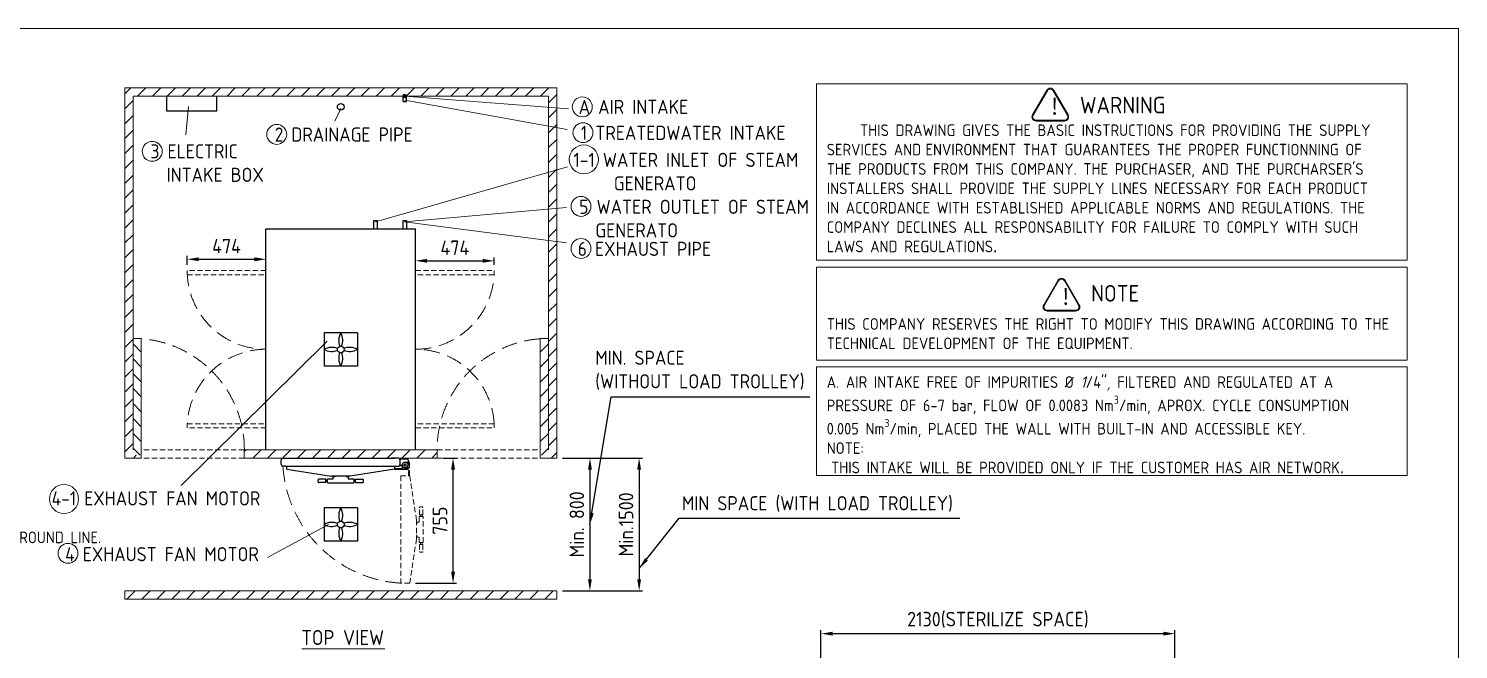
# Model space of a CAD drawing. Header units: millimetres. Extents: x -390103 to -376918, y -7976 to 1294.
# Drawn here: x -385523 to -376918, y -2445 to 1294 of the extents above; entities that cross this region are included whole.
import ezdxf

# ---------------------------------------------------------------- set-up
doc = ezdxf.new("R2010")
doc.units = ezdxf.units.MM
doc.header["$MEASUREMENT"] = 0
doc.linetypes.add('HIDDEN', pattern=[9.525, 6.35, -3.175])
doc.layers.get('0').update_dxf_attribs({"lineweight": 25})
for name, color, linetype, lineweight in [('D', 3, 'Continuous', 13), ('F', 7, 'Continuous', 15), ('H', 2, 'HIDDEN', 15), ('S', 4, 'Continuous', 15)]:
    doc.layers.add(name, color=color, linetype=linetype, lineweight=lineweight)
doc.styles.get("Standard").update_dxf_attribs({"font": 'KAIU.TTF'})
doc.styles.add('STU25', font='isocp2.shx')
doc.dimstyles.new('STU25', dxfattribs={"dimscale": 35, "dimtxt": 2.5, "dimasz": 2, "dimexe": 0.6, "dimexo": 1, "dimgap": 1, "dimtad": 1, "dimdsep": 46, "dimtxsty": 'STU25', "dimcen": 2, "dimazin": 2, "dimtfac": 1, "dimtmove": 0, "dimatfit": 3, "dimfxl": 0, "dimtolj": 1, "dimtzin": 0, "dimarcsym": 0})
doc.dimstyles.new('STU25$7', dxfattribs={"dimscale": 35, "dimtxt": 2.5, "dimasz": 2, "dimexe": 1.25, "dimexo": 0.625, "dimgap": 1, "dimtad": 0, "dimdec": 4, "dimdsep": 46, "dimtxsty": 'STU25', "dimcen": 2.5, "dimazin": 2, "dimtfac": 1, "dimtdec": 4, "dimtmove": 0, "dimatfit": 3, "dimfxl": 0, "dimtolj": 1, "dimtzin": 0, "dimarcsym": 0})
pattern_1 = [(45, (-150883.7, 14855.873), (-44.90128, 44.90128), [])]

# ---------------------------------------------------------------- blocks, each defined once
blk = doc.blocks.new('*D8')
at = {"layer": 'D', "color": 0, "lineweight": -2}
for p, q in [((-383194.6, -153), (-383194.6, -83.4)), ((-382720.6, -128), (-382720.6, -83.4)), ((-383124.6, -104.4), (-382790.6, -104.4))]:
    blk.add_line(p, q, dxfattribs=at)
at = {"layer": 'D', "color": 0}
for points in [[(-383124.6, -92.7), (-383124.6, -116.1), (-383194.6, -104.4)], [(-382790.6, -116.1), (-382790.6, -92.7), (-382720.6, -104.4)]]:
    blk.add_solid(points, dxfattribs=at)
at = {"layer": 'Defpoints', "color": 0}
for p in [(-382720.6, -104.4), (-382720.6, -163), (-383194.6, -188)]:
    blk.add_point(p, dxfattribs=at)
at = {"layer": 'D', "color": 0, "insert": (-382957.6, -25.7), "char_height": 87.5, "attachment_point": 5, "style": 'STU25'}
blk.add_mtext('\\A1;474', dxfattribs=at)
blk = doc.blocks.new('*D9')
at = {"layer": 'D', "color": 0, "lineweight": -2}
for p, q in [((-384568.6, -128), (-384568.6, -74.1)), ((-384094.6, -128), (-384094.6, -74.1)), ((-384498.6, -95.1), (-384164.6, -95.1))]:
    blk.add_line(p, q, dxfattribs=at)
at = {"layer": 'D', "color": 0}
for points in [[(-384498.6, -83.4), (-384498.6, -106.8), (-384568.6, -95.1)], [(-384164.6, -106.8), (-384164.6, -83.4), (-384094.6, -95.1)]]:
    blk.add_solid(points, dxfattribs=at)
at = {"layer": 'Defpoints', "color": 0}
for p in [(-384568.6, -163), (-384094.6, -95.1), (-384094.6, -163)]:
    blk.add_point(p, dxfattribs=at)
at = {"layer": 'D', "color": 0, "insert": (-384331.6, -16.3), "char_height": 87.5, "attachment_point": 5, "style": 'STU25'}
blk.add_mtext('\\A1;474', dxfattribs=at)
blk = doc.blocks.new('*D10')
at = {"layer": 'D', "color": 0, "lineweight": -2}
for p, q in [((-383028.9, -1292), (-382947.5, -1292)), ((-382968.5, -1976.7), (-382968.5, -1362)), ((-383194.6, -2046.7), (-382947.5, -2046.7))]:
    blk.add_line(p, q, dxfattribs=at)
at = {"layer": 'D', "color": 0}
for points in [[(-382956.8, -1362), (-382980.2, -1362), (-382968.5, -1292)], [(-382980.2, -1976.7), (-382956.8, -1976.7), (-382968.5, -2046.7)]]:
    blk.add_solid(points, dxfattribs=at)
at = {"layer": 'Defpoints', "color": 0}
for p in [(-383063.9, -1292), (-382968.5, -1292), (-383229.6, -2046.7)]:
    blk.add_point(p, dxfattribs=at)
at = {"layer": 'D', "color": 0, "insert": (-383047.2, -1669.3), "char_height": 87.5, "attachment_point": 5, "rotation": 90, "style": 'STU25'}
blk.add_mtext('\\A1;{\\Fisocp2.shx;755}', dxfattribs=at)
blk = doc.blocks.new('*D13')
at = {"layer": 'D', "color": 0, "lineweight": -2}
for p, q in [((-382309.6, -1292), (-382123.9, -1292)), ((-382144.9, -1362), (-382144.9, -2022)), ((-382309.6, -2092), (-382123.9, -2092))]:
    blk.add_line(p, q, dxfattribs=at)
at = {"layer": 'D', "color": 0}
for points in [[(-382133.2, -1362), (-382156.5, -1362), (-382144.9, -1292)], [(-382156.5, -2022), (-382133.2, -2022), (-382144.9, -2092)]]:
    blk.add_solid(points, dxfattribs=at)
at = {"layer": 'Defpoints', "color": 0}
for p in [(-382344.6, -1292), (-382344.6, -2092), (-382144.9, -2092)]:
    blk.add_point(p, dxfattribs=at)
at = {"layer": 'D', "color": 0, "insert": (-382223.6, -1692), "char_height": 87.5, "attachment_point": 5, "rotation": 90, "style": 'STU25'}
blk.add_mtext('\\A1;{\\Fisocp2.shx;Min. 800}', dxfattribs=at)
blk = doc.blocks.new('*D14')
at = {"layer": 'D', "color": 0, "lineweight": -2}
for p, q in [((-382309.6, -1292), (-381827.8, -1292)), ((-381848.8, -1362), (-381848.8, -2022)), ((-382309.6, -2092), (-381827.8, -2092))]:
    blk.add_line(p, q, dxfattribs=at)
at = {"layer": 'D', "color": 0}
for points in [[(-381837.1, -1362), (-381860.4, -1362), (-381848.8, -1292)], [(-381860.4, -2022), (-381837.1, -2022), (-381848.8, -2092)]]:
    blk.add_solid(points, dxfattribs=at)
at = {"layer": 'Defpoints', "color": 0}
for p in [(-382344.6, -1292), (-382344.6, -2092), (-381848.8, -2092)]:
    blk.add_point(p, dxfattribs=at)
at = {"layer": 'D', "color": 0, "insert": (-381927.5, -1692), "char_height": 87.5, "attachment_point": 5, "rotation": 90, "style": 'STU25'}
blk.add_mtext('\\A1;{\\Fisocp2.shx;Min.1500}', dxfattribs=at)
blk = doc.blocks.new('*D19')
at = {"layer": 'D', "color": 0, "lineweight": -2}
for p, q in [((-380754.5, -2663.5), (-380754.5, -2329)), ((-380684.5, -2350), (-378694.5, -2350)), ((-378624.5, -2663.5), (-378624.5, -2329))]:
    blk.add_line(p, q, dxfattribs=at)
at = {"layer": 'D', "color": 0}
for points in [[(-380684.5, -2338.3), (-380684.5, -2361.6), (-380754.5, -2350)], [(-378694.5, -2361.6), (-378694.5, -2338.3), (-378624.5, -2350)]]:
    blk.add_solid(points, dxfattribs=at)
at = {"layer": 'Defpoints', "color": 0}
for p in [(-378624.5, -2350), (-380754.5, -2698.5), (-378624.5, -2698.5)]:
    blk.add_point(p, dxfattribs=at)
at = {"layer": 'D', "color": 0, "insert": (-379689.5, -2266.8), "char_height": 87.5, "attachment_point": 5, "style": 'STU25'}
blk.add_mtext('\\A1;{\\Fisocp2.shx;2130(STERILIZE SPACE)}', dxfattribs=at)

msp = doc.modelspace()

# ---------------------------------------------------------------- hatches: boundary and pattern name
msp.add_hatch(color=256).paths.add_polyline_path([(-383259.647, 898.772, 1), (-383259.647, 877.25, 1)])
at = {"layer": 'D'}
h = msp.add_hatch(color=11, dxfattribs=at)
edge = h.paths.add_edge_path(flags=16)
edge.add_ellipse((-379459.578, 762.575), major_axis=(20, 0), ratio=1, start_angle=149.9999999, end_angle=270)
edge.add_line((-379459.578, 742.575), (-379288.86, 742.575))
edge.add_ellipse((-379288.86, 762.575), major_axis=(20, 0), ratio=1, start_angle=270, end_angle=389.9999999)
edge.add_line((-379271.539, 772.575), (-379356.898, 920.421))
edge.add_ellipse((-379374.219, 910.421), major_axis=(20, 0), ratio=1, start_angle=30, end_angle=150)
edge.add_line((-379391.539, 920.421), (-379476.898, 772.575))
edge = h.paths.add_edge_path()
edge.add_ellipse((-379459.578, 762.575), major_axis=(25, 0), ratio=1, start_angle=149.9999999, end_angle=270)
edge.add_line((-379459.578, 737.575), (-379288.86, 737.575))
edge.add_ellipse((-379288.86, 762.575), major_axis=(25, 0), ratio=1, start_angle=270, end_angle=389.9999999)
edge.add_line((-379267.209, 775.075), (-379352.568, 922.921))
edge.add_ellipse((-379374.219, 910.421), major_axis=(25, 0), ratio=1, start_angle=30, end_angle=150)
edge.add_line((-379395.869, 922.921), (-379481.228, 775.075))
h = msp.add_hatch(color=11, dxfattribs=at)
edge = h.paths.add_edge_path(flags=16)
edge.add_ellipse((-379392.335, -382.438), major_axis=(20, 0), ratio=1, start_angle=149.9999999, end_angle=270)
edge.add_line((-379392.335, -402.438), (-379221.617, -402.438))
edge.add_ellipse((-379221.617, -382.438), major_axis=(20, 0), ratio=1, start_angle=270, end_angle=389.9999999)
edge.add_line((-379204.297, -372.438), (-379289.656, -224.592))
edge.add_ellipse((-379306.976, -234.592), major_axis=(20, 0), ratio=1, start_angle=30, end_angle=150)
edge.add_line((-379324.297, -224.592), (-379409.656, -372.438))
edge = h.paths.add_edge_path()
edge.add_ellipse((-379392.335, -382.438), major_axis=(25, 0), ratio=1, start_angle=149.9999999, end_angle=270)
edge.add_line((-379392.335, -407.438), (-379221.617, -407.438))
edge.add_ellipse((-379221.617, -382.438), major_axis=(25, 0), ratio=1, start_angle=270, end_angle=389.9999999)
edge.add_line((-379199.967, -369.938), (-379285.326, -222.092))
edge.add_ellipse((-379306.976, -234.592), major_axis=(25, 0), ratio=1, start_angle=30, end_angle=150)
edge.add_line((-379328.627, -222.092), (-379413.986, -369.938))
at = {"layer": 'H', "ltscale": 5}
h = msp.add_hatch(dxfattribs=at)
h.set_pattern_fill('ANSI31', color=256, scale=20, style=0)
h.set_pattern_definition(pattern_1)
h.paths.add_polyline_path([(-382344.647, 938.011), (-382344.647, -1291.989), (-382423.514, -1291.989), (-382394.647, -1241.989), (-382394.647, 888.011), (-384894.647, 888.011), (-384894.647, -1241.989), (-384865.779, -1291.989), (-384944.647, -1291.989), (-384944.647, 938.011)])
h = msp.add_hatch(dxfattribs=at)
h.set_pattern_fill('ANSI31', color=256, scale=20, angle=270, style=0)
h.set_pattern_definition([(315, (-150883.7, 14855.873), (44.90128, 44.90128), [])])
h.paths.add_polyline_path([(-384894.647, -572.774), (-384894.647, -1241.989), (-384869.647, -1285.29), (-384844.647, -1270.857), (-384844.647, -572.774)])
h = msp.add_hatch(dxfattribs=at)
h.set_pattern_fill('ANSI31', color=256, scale=20, angle=270, style=0)
h.set_pattern_definition([(225, (-616405.595, 14855.873), (-44.90128, 44.90128), [])])
h.paths.add_polyline_path([(-382394.647, -572.774), (-382394.647, -1241.989), (-382419.647, -1285.29), (-382444.647, -1270.857), (-382444.647, -572.774)])
h = msp.add_hatch(dxfattribs=at)
h.set_pattern_fill('ANSI31', color=256, scale=20, style=0)
h.set_pattern_definition(pattern_1)
h.paths.add_polyline_path([(-383063.862, -1291.989), (-383063.862, -1241.989), (-384225.431, -1241.989), (-384225.431, -1291.989)])
h = msp.add_hatch(dxfattribs=at)
h.set_pattern_fill('ANSI31', color=256, scale=20, style=0)
h.set_pattern_definition([(45, (-166620.075, 14921.38), (-44.90128, 44.90128), [])])
h.paths.add_polyline_path([(-384944.647, -2091.989), (-384944.647, -2141.989), (-382344.647, -2141.989), (-382344.647, -2091.989)])

# ---------------------------------------------------------------- linework, layer by layer
for p, q in [((-383269.647, 855.636), (-383269.647, 888.011)), ((-383249.647, 855.636), (-383249.647, 888.011)), ((-383269.647, 855.636), (-383249.647, 855.636)), ((-384094.647, 88.011), (-383194.647, 88.011)), ((-384094.647, -1241.989), (-384094.647, 88.011)), ((-383444.647, 88.011), (-383444.647, 138.011)), ((-383444.647, 138.011), (-383424.647, 138.011)), ((-383424.647, 138.011), (-383424.647, 88.011)), ((-383269.647, 88.011), (-383269.647, 138.011)), ((-383269.647, 138.011), (-383249.647, 138.011)), ((-383249.647, 138.011), (-383249.647, 88.011)), ((-383194.647, -1241.989), (-383194.647, 88.011)), ((-383744.647, -537.989), (-383744.647, -737.989)), ((-383544.647, -537.989), (-383744.647, -537.989)), ((-383544.647, -537.989), (-383544.647, -737.989)), ((-383544.647, -737.989), (-383744.647, -737.989)), ((-384002.147, -1329.989), (-384002.147, -1303.989)), ((-383990.147, -1291.989), (-383949.647, -1291.989)), ((-383977.147, -1341.989), (-383990.147, -1341.989)), ((-383977.147, -1341.989), (-383300.147, -1341.989)), ((-383969.647, -1291.989), (-383319.647, -1291.989)), ((-383968.346, -1360.189), (-383968.346, -1341.989)), ((-383968.346, -1360.189), (-383702.147, -1400.989)), ((-383320.947, -1360.189), (-383587.147, -1400.989)), ((-383300.147, -1291.989), (-383339.647, -1291.989)), ((-383320.947, -1341.989), (-383320.947, -1360.189)), ((-383320.947, -1354.989), (-383274.147, -1354.989)), ((-383239.147, -1360.989), (-383320.947, -1360.989)), ((-383289.9, -1296.989), (-383245.147, -1296.989)), ((-383276.477, -1336.989), (-383289.9, -1336.989)), ((-383287.147, -1296.989), (-383245.147, -1296.989)), ((-383287.147, -1328.989), (-383287.147, -1304.989)), ((-383287.147, -1336.989), (-383276.908, -1336.989)), ((-383274.147, -1330.989), (-383274.147, -1360.989)), ((-383249.147, -1320.989), (-383264.147, -1320.989)), ((-383254.647, -1350.989), (-383258.147, -1350.989)), ((-383255.147, -1350.989), (-383258.147, -1350.989)), ((-383239.147, -1302.989), (-383239.147, -1334.989)), ((-383239.147, -1360.989), (-383239.147, -1330.989)), ((-383781.369, -1435.036), (-383781.369, -1424.036)), ((-383734.162, -1419.036), (-383776.369, -1419.036)), ((-383734.162, -1440.036), (-383776.369, -1440.036)), ((-383734.162, -1440.036), (-383734.162, -1419.036)), ((-383723.397, -1424.786), (-383734.162, -1424.786)), ((-383723.397, -1434.286), (-383734.162, -1434.286)), ((-383723.397, -1419.536), (-383721.897, -1418.036)), ((-383723.397, -1439.536), (-383723.397, -1419.536)), ((-383723.397, -1439.536), (-383721.897, -1441.036)), ((-383721.897, -1418.036), (-383689.647, -1418.036)), ((-383721.897, -1441.036), (-383567.397, -1441.036)), ((-383587.147, -1400.989), (-383702.147, -1400.989)), ((-383587.147, -1400.989), (-383702.147, -1400.989)), ((-383688.147, -1403.036), (-383689.647, -1404.536)), ((-383689.647, -1418.036), (-383689.647, -1404.536)), ((-383688.147, -1403.036), (-383677.147, -1403.036)), ((-383677.147, -1403.036), (-383677.147, -1400.573)), ((-383612.147, -1400.573), (-383612.147, -1403.036)), ((-383612.147, -1403.036), (-383601.147, -1403.036)), ((-383599.647, -1404.536), (-383601.147, -1403.036)), ((-383599.647, -1404.536), (-383599.647, -1418.036)), ((-383599.647, -1418.036), (-383567.397, -1418.036)), ((-383565.897, -1419.536), (-383567.397, -1418.036)), ((-383565.897, -1439.536), (-383567.397, -1441.036)), ((-383565.897, -1419.536), (-383565.897, -1439.536)), ((-383565.897, -1424.786), (-383555.131, -1424.786)), ((-383565.897, -1434.286), (-383555.131, -1434.286)), ((-383555.131, -1419.036), (-383512.924, -1419.036)), ((-383555.131, -1440.036), (-383555.131, -1419.036)), ((-383555.131, -1440.036), (-383512.924, -1440.036)), ((-383507.924, -1435.036), (-383507.924, -1424.036)), ((-383744.647, -1591.989), (-383744.647, -1791.989)), ((-383544.647, -1591.989), (-383744.647, -1591.989)), ((-383544.647, -1591.989), (-383544.647, -1791.989)), ((-383544.647, -1791.989), (-383744.647, -1791.989))]:
    msp.add_line(p, q)
msp.add_lwpolyline([(-384693.949, 888.011), (-384693.949, 798.413), (-384389.261, 798.413), (-384389.261, 888.011)])
for centre, radius in [((-383259.647, 888.011), 10.761), ((-383644.647, 823.011), 20), ((-383644.647, -637.989), 20), ((-383644.647, -637.989), 20), ((-383644.647, -637.989), 20), ((-383644.647, -637.989), 20), ((-383256.647, -1334.989), 6.45), ((-383256.647, -1334.989), 6.4), ((-383644.647, -1691.989), 20), ((-383644.647, -1691.989), 20), ((-383644.647, -1691.989), 20), ((-383644.647, -1691.989), 20)]:
    msp.add_circle(centre, radius)
for centre, radius, start, end in [((-383563.622, -583.865), 93.11, 150.4818019, 201.9770324), ((-383725.671, -583.865), 93.11, 338.0229676, 29.5181981), ((-383698.771, -719.014), 93.11, 68.0229676, 119.5181981), ((-383698.771, -556.965), 93.11, 240.4818019, 291.9770324), ((-383563.622, -692.114), 93.11, 158.0229676, 209.5181981), ((-383725.671, -692.114), 93.11, 330.4818019, 21.9770324), ((-383590.522, -719.014), 93.11, 60.4818019, 111.9770324), ((-383590.522, -556.965), 93.11, 248.0229676, 299.5181981), ((-383990.147, -1303.989), 12, 90, 180), ((-383990.147, -1329.989), 12, 180, 270), ((-383300.147, -1304.989), 13, 0, 90), ((-383300.147, -1328.989), 13, 270, 0), ((-383276.477, -1339.989), 3, 15.2575233, 90), ((-383264.147, -1330.989), 10, 90, 180), ((-383258.147, -1334.989), 16, 195.2575233, 270), ((-383255.147, -1334.989), 16, 270, 0), ((-383249.147, -1330.989), 10, 0, 90), ((-383245.147, -1302.989), 6, 0, 90), ((-383776.369, -1424.036), 5, 90, 180), ((-383776.369, -1435.036), 5, 180, 270), ((-383512.924, -1424.036), 5, 0, 90), ((-383512.924, -1435.036), 5, 270, 0), ((-383563.622, -1637.865), 93.11, 150.4818019, 201.9770324), ((-383725.671, -1637.865), 93.11, 338.0229676, 29.5181981), ((-383698.771, -1773.014), 93.11, 68.0229676, 119.5181981), ((-383698.771, -1610.965), 93.11, 240.4818019, 291.9770324), ((-383563.622, -1746.114), 93.11, 158.0229676, 209.5181981), ((-383725.671, -1746.114), 93.11, 330.4818019, 21.9770324), ((-383590.522, -1773.014), 93.11, 60.4818019, 111.9770324), ((-383590.522, -1610.965), 93.11, 248.0229676, 299.5181981)]:
    msp.add_arc(centre, radius, start, end)
at = {"layer": 'D'}
for p, q in [((-383259.647, 888.011), (-382274.197, 810.49)), ((-383258.707, 863.154), (-382282.826, 686.021)), ((-384560.956, 824.908), (-384576.389, 653.505)), ((-383644.647, 813.575), (-383680.803, 736.088)), ((-383435.823, 129.728), (-382280.364, 461.991)), ((-383261.181, 129.728), (-382285.983, 217.506)), ((-383261.181, 129.728), (-382285.983, 4.77)), ((-383726.925, -589.003), (-384605.017, -1456.712)), ((-383718.037, -1692.846), (-384085.823, -1891.418)), ((-383878.903, -2440.784), (-383380.191, -2440.784))]:
    msp.add_line(p, q, dxfattribs=at)
at = {"layer": 'D', "color": 11}
for p, q in [((-379395.869, 922.921), (-379481.228, 775.075)), ((-379391.539, 920.421), (-379476.898, 772.575)), ((-379356.898, 920.421), (-379271.539, 772.575)), ((-379352.568, 922.921), (-379267.209, 775.075)), ((-379459.578, 742.575), (-379288.86, 742.575)), ((-379459.578, 737.575), (-379288.86, 737.575)), ((-379328.627, -222.092), (-379413.986, -369.938)), ((-379324.297, -224.592), (-379409.656, -372.438)), ((-379289.656, -224.592), (-379204.297, -372.438)), ((-379285.326, -222.092), (-379199.967, -369.938)), ((-379392.335, -402.438), (-379221.617, -402.438)), ((-379392.335, -407.438), (-379221.617, -407.438))]:
    msp.add_line(p, q, dxfattribs=at)
for points in [[(-380780.932, 961.038), (-377227.078, 961.038), (-377227.078, -100.087), (-380780.932, -100.087)], [(-380780.932, -141.691), (-377227.078, -141.691), (-377227.078, -701.852), (-380780.932, -701.852)], [(-380780.932, -743.678), (-377227.078, -743.678), (-377227.078, -1396.876), (-380780.932, -1396.876)]]:
    msp.add_lwpolyline(points, close=True, dxfattribs=at)
at = {"layer": 'D'}
for centre, radius in [((-382190.849, 822.8), 60), ((-384029.84, 657.023), 60), ((-382186.822, 667.497), 60), ((-384778.996, 555.191), 60), ((-382181.503, 506.301), 87.5), ((-382198.548, 223.435), 60), ((-382198.534, -29.898), 60), ((-385309.732, -1538.961), 87.5), ((-385286.064, -1866.178), 60)]:
    msp.add_circle(centre, radius, dxfattribs=at)
at = {"layer": 'D', "color": 11}
for centre, radius, start, end in [((-379374.219, 910.421), 25, 30, 150), ((-379374.219, 910.421), 20, 30, 150), ((-379459.578, 762.575), 25, 149.9999999, 270), ((-379288.86, 762.575), 25, 270, 29.9999999), ((-379459.578, 762.575), 20, 149.9999999, 270), ((-379288.86, 762.575), 20, 270, 29.9999999), ((-379306.976, -234.592), 25, 30, 150), ((-379306.976, -234.592), 20, 30, 150), ((-379392.335, -382.438), 25, 149.9999999, 270), ((-379392.335, -382.438), 20, 149.9999999, 270), ((-379221.617, -382.438), 25, 270, 29.9999999), ((-379221.617, -382.438), 20, 270, 29.9999999)]:
    msp.add_arc(centre, radius, start, end, dxfattribs=at)
at = {"layer": 'F', "color": 6}
msp.add_lwpolyline([(-390103.211, 1294.417), (-390103.211, -7975.583), (-376918.211, -7975.583), (-376918.211, 1294.417)], close=True, dxfattribs=at)
msp.add_lwpolyline([(-390103.211, 1294.417), (-390103.211, -7975.583), (-376918.211, -7975.583), (-376918.211, 1294.417)], close=True, dxfattribs=at)
at = {"layer": 'H', "ltscale": 5}
for p, q in [((-384568.647, -162.989), (-384568.647, -187.989)), ((-384094.647, -162.989), (-384568.647, -162.989)), ((-383194.647, -162.989), (-382720.647, -162.989)), ((-382720.647, -162.989), (-382720.647, -187.989)), ((-384568.647, -187.989), (-384094.647, -187.989)), ((-382720.647, -187.989), (-383194.647, -187.989)), ((-384568.647, -1085.989), (-384094.647, -1085.989)), ((-384568.647, -1110.989), (-384568.647, -1085.989)), ((-384094.647, -1110.989), (-384568.647, -1110.989)), ((-382720.647, -1085.989), (-383194.647, -1085.989)), ((-383194.647, -1110.989), (-382720.647, -1110.989)), ((-382720.647, -1110.989), (-382720.647, -1085.989)), ((-384225.431, -1241.989), (-384844.647, -1241.989)), ((-383063.862, -1241.989), (-382444.647, -1241.989)), ((-384225.431, -1291.989), (-384844.647, -1291.989)), ((-383270.645, -1327.487), (-383270.648, -1342.487)), ((-383260.65, -1352.488), (-383230.65, -1352.494)), ((-383230.643, -1317.494), (-383260.643, -1317.488)), ((-383236.658, -1399.293), (-383236.65, -1352.493)), ((-383230.643, -1317.494), (-383230.658, -1399.294)), ((-383063.862, -1291.989), (-382444.647, -1291.989)), ((-383283.658, -1399.284), (-383283.777, -2046.684)), ((-383283.658, -1399.284), (-383229.458, -1399.294)), ((-383229.458, -1399.294), (-383188.707, -1665.502)), ((-383170.654, -1633.489), (-383170.646, -1591.283)), ((-383149.654, -1633.493), (-383170.654, -1633.489)), ((-383154.645, -1586.286), (-383165.645, -1586.284)), ((-383164.906, -1644.256), (-383164.904, -1633.49)), ((-383155.406, -1644.258), (-383155.404, -1633.492)), ((-383149.654, -1633.493), (-383149.646, -1591.287)), ((-383189.128, -1690.502), (-383186.665, -1690.502)), ((-383188.707, -1665.502), (-383188.728, -1780.502)), ((-383186.665, -1690.502), (-383186.663, -1679.502)), ((-383185.162, -1678.002), (-383186.663, -1679.502)), ((-383185.162, -1678.002), (-383171.662, -1678.005)), ((-383171.662, -1678.005), (-383171.656, -1645.755)), ((-383170.156, -1644.255), (-383171.656, -1645.755)), ((-383170.156, -1644.255), (-383150.156, -1644.259)), ((-383150.156, -1644.259), (-383148.656, -1645.759)), ((-383148.685, -1800.259), (-383148.656, -1645.759)), ((-383229.577, -2046.694), (-383188.728, -1780.502)), ((-383186.676, -1755.502), (-383189.14, -1755.502)), ((-383186.678, -1766.502), (-383186.676, -1755.502)), ((-383186.678, -1766.502), (-383185.179, -1768.002)), ((-383171.679, -1768.005), (-383185.179, -1768.002)), ((-383171.685, -1800.255), (-383171.679, -1768.005)), ((-383170.185, -1801.755), (-383171.685, -1800.255)), ((-383150.185, -1801.759), (-383170.185, -1801.755)), ((-383164.935, -1801.756), (-383164.937, -1812.521)), ((-383155.435, -1801.758), (-383155.437, -1812.523)), ((-383150.185, -1801.759), (-383148.685, -1800.259)), ((-383170.687, -1812.52), (-383170.695, -1854.727)), ((-383149.687, -1812.524), (-383170.687, -1812.52)), ((-383154.695, -1859.73), (-383165.695, -1859.728)), ((-383149.687, -1812.524), (-383149.695, -1854.731)), ((-383229.577, -2046.694), (-383283.777, -2046.684))]:
    msp.add_line(p, q, dxfattribs=at)
msp.add_circle((-383256.647, -1334.989), 6.4, dxfattribs=at)
at = {"layer": 'H', "ltscale": 15}
for centre, radius, start, end in [((-384094.647, -162.989), 474, 180, 270), ((-383194.647, -162.989), 474, 270, 0), ((-384894.647, -1241.989), 670, 0, 85.7202168), ((-382394.647, -1241.989), 670, 94.2797832, 180), ((-384094.647, -1110.989), 474, 90, 176.9766679), ((-383194.647, -1110.989), 474, 3.0233321, 90), ((-383239.147, -1291.989), 755, 183.7972016, 266.6111161)]:
    msp.add_arc(centre, radius, start, end, dxfattribs=at)
at = {"layer": 'H', "ltscale": 5}
for centre, radius, start, end in [((-383260.648, -1342.488), 10, 179.9895121, 269.9895121), ((-383260.645, -1327.488), 10, 89.9895121, 179.9895121), ((-383165.646, -1591.284), 5, 89.9895121, 179.9895121), ((-383154.646, -1591.286), 5, 359.9895121, 89.9895121), ((-383165.695, -1854.728), 5, 179.9895121, 269.9895121), ((-383154.695, -1854.73), 5, 269.9895121, 359.9895121)]:
    msp.add_arc(centre, radius, start, end, dxfattribs=at)
at = {"layer": 'S'}
for p, q in [((-384944.647, 938.011), (-382344.647, 938.011)), ((-384944.647, 938.011), (-384944.647, -1291.989)), ((-384894.647, 888.011), (-384894.647, -1241.989)), ((-384894.647, 888.011), (-382394.647, 888.011)), ((-382394.647, 888.011), (-382394.647, -1241.989)), ((-382344.647, 938.011), (-382344.647, -1291.989)), ((-384894.647, -572.774), (-384894.647, -1241.989)), ((-384844.647, -572.774), (-384894.647, -572.774)), ((-384844.647, -1291.989), (-384844.647, -572.774)), ((-382444.647, -1291.989), (-382444.647, -572.774)), ((-382444.647, -572.774), (-382394.647, -572.774)), ((-384225.431, -1241.989), (-383063.862, -1241.989)), ((-384225.431, -1291.989), (-384225.431, -1241.989)), ((-383063.862, -1291.989), (-383063.862, -1241.989)), ((-384944.647, -1291.989), (-384865.779, -1291.989)), ((-384844.647, -1291.989), (-384944.647, -1291.989)), ((-384225.431, -1291.989), (-383063.862, -1291.989)), ((-382444.647, -1291.989), (-382344.647, -1291.989)), ((-384944.647, -2091.989), (-382344.647, -2091.989)), ((-384944.647, -2091.989), (-384944.647, -2141.989)), ((-384944.647, -2141.989), (-382344.647, -2141.989)), ((-382344.647, -2091.989), (-382344.647, -2141.989))]:
    msp.add_line(p, q, dxfattribs=at)

# ---------------------------------------------------------------- texts
at = {"layer": 'D', "attachment_point": 1}
for s, insert, char_height in [('{\\Fisocp2.shx;\\C3;A AIR INTAKE}', (-382212.564, 865.443), 85), ('{\\Fisocp2.shx;\\C3;2 DRAINAGE PIPE }', (-384042.291, 698.822), 85), ('{\\Fisocp2.shx;\\C3;1 TREATEDWATER INTAKE}', (-382199.034, 708.879), 85), ('{\\Fisocp2.shx;\\C3;3 ELECTRIC\\P  INTAKE BOX}', (-384789.535, 597.783), 85), ('{\\Fisocp2.shx|c136;\\C3;1-1\\Fisocp3.shx|c136; \\Fisocp2.shx|c136;WATER INLET OF STEAM \\P     GENERATO}', (-382243.967, 546.095), 85), ('{\\Fisocp2.shx|c136;\\C3;5 WATER OUTLET OF STEAM \\P  GENERATO}', (-382209.21, 263.467), 85), ('{\\Fisocp2.shx;\\C3;6 EXHAUST PIPE}', (-382218.238, 10.083), 85), ('{\\Fisocp2.shx|c136;\\C3;MIN. SPACE \\P(WITHOUT LOAD TROLLEY)}', (-382112.664, -645.823), 85), ('{\\Fisocp2.shx;\\C3;4-1 EXHAUST FAN MOTOR}', (-385384.478, -1492.762), 85), ('{\\Fisocp2.shx;\\C3;MIN SPACE (WITH LOAD TROLLEY)}', (-381591.63, -1521.795), 85), ('{\\Fisocp2.shx;\\C3;4 EXHAUST FAN MOTOR}', (-385303.139, -1828.874), 85), ('{\\Fisocp2.shx;\\C11;TOP VIEW}', (-383882.078, -2328.282), 90)]:
    msp.add_mtext(s, dxfattribs=dict(at, insert=insert, char_height=char_height))
at = {"layer": 'D', "color": 11, "attachment_point": 1, "style": 'STU25'}
for s, insert, char_height in [('{\\f標楷體|b0|i0|c136|p65;!}', (-379382.529, 875.691), 100), ('WARNING', (-379196.017, 883.44), 100), ('\\A1;\\P     THIS DRAWING GIVES THE BASIC INSTRUCTIONS FOR PROVIDING THE SUPPLY \\PSERVICES AND\\f????|b0|i0|c0|p54; \\Fisocp2.shx|c136;ENVIRONMENT THAT GUARANTEES THE PROPER FUNCTIONNING OF \\PTHE PRODUCTS FROM THIS COMPANY. THE PURCHASER, AND THE PURCHARSER\'S \\PINSTALLERS SHALL PROVIDE THE SUPPLY LlNES NECESSARY FOR EACH PRODUCT\\PIN ACCORDANCE WITH ESTABLlSHED APPLlCABLE NORMS AND REGULATIONS. THE \\PCOMPANY DECLlNES ALL RESPONSABILlTY FOR FAILURE TO COMPLY WITH SUCH \\PLAWS AND REGULATIONS\\f????|b0|i0|c0|p54;.\\P\\P\\P\\P\\Fisocp2.shx|c136;THIS COMPANY RESERVES THE RIGHT TO MODIFY THIS DRAWING ACCORDING TO THE \\PTECHNICAL DEVELOPMENT OF THE EQUIPMENT.\\P\\PA. AIR INTAKE FREE OF IMPURITIES %%C \\fISOCP2|b0|i1|c0|p2;1\\Fisocp2.shx|c136;/4"\\fISOCP2|b0|i1|c0|p2;, \\Fisocp2.shx|c136;FILTERED AND REGULATED AT A \\PPRESSURE OF 6-7 bar, FLOW OF 0.0083 Nm{\\H0.7x;\\S3^ ;}/min, APROX. CYCLE CONSUMPTION \\P0.005 Nm{\\H0.7x;\\S3^ ;}/min, PLACED THE WALL WITH BUILT-IN AND ACCESSIBLE KEY.\\PNOTE:\\P\\f????|b0|i0|c0|p54; \\Fisocp2.shx|c136;THIS INTAKE WILL BE PROVIDED ONLY IF THE CUSTOMER HAS AIR NETWORK\\fArial|b0|i0|c0|p34;.', (-380719.857, 833.887), 70), ('{\\A1;}\\P{\\A1;\\fArial|b0|i0|c0|p34;}\\P{\\A1;\\Fisocp2.shx;1.COLD TREATEDWATER INTAKE OF ∅1/2"G, SUPPLIED AT TEMPERATURE OF 25°C, }\\P{\\A1;\\Fisocp2.shx; CONSUMPTION PER 13L/CYC, PRESSURE OF WATER 0.5}{\\A1;\\f細明體|b0|i0|c136|p49;~}{\\A1;\\Fisocp2.shx;10 bar}{\\A1;\\f標楷體|b0|i0|c136|p65;、}{\\A1;\\Fisocp2.shx;HARDNESS OF }\\P{\\A1;\\Fisocp2.shx; WATER}{\\A1;\\f標楷體|b0|i0|c136|p65;≦}{\\A1;\\Fisocp2.shx;0.2°fH(0.02mmol/L)}{\\A1;\\f標楷體|b0|i0|c136|p65;，}{\\A1;\\Fisocp2.shx;pH 5}{\\A1;\\f細明體|b0|i0|c136|p49;~}{\\A1;\\Fisocp2.shx;7AND WITH CONDUCTIVITY }{\\A1;\\f標楷體|b0|i0|c136|p65;≦}{\\A1;\\Fisocp2.shx;15}{\\A1;\\f細明體|b0|i0|c136|p49;μ}{\\A1;\\Fisocp2.shx;S/cm , PLACED }\\P{\\A1;\\Fisocp2.shx; THE WALL WITH BUILT-IN AND ACCESSIBLE KEY.}\\P{\\A1;\\Fisocp2.shx;}\\P{\\A1;\\Fisocp2.shx;NOTE:}\\P{\\A1;\\F???; }{\\A1;\\Fisocp2.shx; EACH TIME THE STEAM GENERATOR IS EMPTIED FOR CLEANING OR MAINTENANCE, A }\\P{\\A1;\\F???; }{\\A1;\\Fisocp2.shx; FURTHER 15 LITER OF WATER ARE NEEDED TO FILL IT UP AGAIN.}\\P{\\A1;\\Fisocp2.shx;2. DRAINAGE PIPE ∅}{\\A1;\\f標楷體|b0|i0|c136|p65;≧}{\\A1;\\Fisocp2.shx;1" METALLIC PIPE, CORROSION RESISTANCE 2"G. AND A TEMPERATURE }\\P{\\A1;\\F???; }{\\A1;\\Fisocp2.shx;OF 100°C ABOVE.}\\P{\\A1;\\Fisocp2.shx;3.ELECTRIC INTAKE,12kW,WIRE 4 mLONG. (GENERAL POWER SUPPLY TO THE STERILIZER).}\\P{\\A1;\\Fisocp2.shx;}\\P{\\A1;\\Fisocp2.shx;}\\P{\\A1;\\Fisocp2.shx;}\\P{\\A1;\\Fisocp2.shx;}\\P{\\A1;\\Fisocp2.shx;NOTE:POWER INPUT MUST BE INSTALLED ACCORDING TO LOCAL APPLICABLE NORMS.}\\P{\\A1;NOTE: ONCE THERE EXISTS REVERSING OF FAN BLADES THAT WILL CAUSED NO VACUUM VALUE, }\\P{\\A1;TURN OFF THE MAIN POWER AND THEN SWITCH ANY TWO LINES OF THE THREE-PHASES EXCEPT GROUND LINE. }\\P{\\A1;YOU MAY HAVE TO REPEAT THIS SWITCHING STEPS FOR TWO TIMES TO MATCH }\\P{\\A1;WITH THE CORRECT ROTATING DIRECTION AS SHOWN ON THE PUMP. }\\P{\\A1;\\Fisocp2.shx;4. CEILING MOUNTED AIR EXTRACTION WITH GRILLE DRAW 200 Kcal/h (LOADING / UNLOADING }\\P{\\A1;\\F???; }{\\A1;\\Fisocp2.shx;AREA).}\\P{\\A1;\\Fisocp2.shx;4-1 CEILING MOUNTED AIR EXTRACTION WITH GRILLE DRAW 400 Kcal/h (STERILIZE AREA).}\\P{\\A1;\\Fisocp2.shx;5. A CHECK VALVE SHALL BE FITTED AS INDICATED IN THE DRAWING (5) and (6) .}\\P{\\A1;\\Fisocp2.shx;}\\P{\\A1;\\Fisocp2.shx;B. THE EQUIPMENT SHALL BE ADJUST TO A ANGLE OF 1°}{\\A1;\\f細明體|b0|i0|c136|p49;~}{\\A1;\\Fisocp2.shx;2° WITH REAR SITE HIGHER THAN FRONT }\\P{\\A1;\\F???; }{\\A1;\\Fisocp2.shx;SITE FOR THE PROPER OPERATION OF DRY AND DRAINAGE}{\\A1;\\fArial|b0|i0|c0|p34;.}\\P{\\A1;\\fArial|b0|i0|c0|p34;}\\P{\\A1;\\Fisocp2.shx;IMPORTANT}{\\A1;\\f標楷體|b0|i0|c136|p65;：}{\\A1;\\Fisocp2.shx;ENVIRONMENT CONDITIONS IN THE STERILE AREA:}\\P{\\A1;\\Fisocp2.shx;-}{\\A1;\\F???; }{\\A1;\\Fisocp2.shx;THE STERILE AREA TEMPERATURE MUST BE }{\\A1;\\f標楷體|b0|i0|c136|p65;≦}{\\A1;\\Fisocp2.shx; 40°C }{\\A1;\\f標楷體|b0|i0|c136|p65;；}{\\A1;\\Fisocp2.shx;HUMIDITY }{\\A1;\\f標楷體|b0|i0|c136|p65;≦}{\\A1;\\Fisocp2.shx; 85%RH}\\P{\\A1;\\Fisocp2.shx;-}{\\A1;\\F???; }{\\A1;\\Fisocp2.shx;TO KEEP THESE CONDITIONS IN THE STERILE AREA AND DEPENDING ON THE Kcal. LOST BY THE }\\P{\\A1;\\F???; }{\\A1;\\Fisocp2.shx;EQUIPMENT INDICATED IN THE ITEMS 4 & 4-1, WE SUGGEST THAT THE EXTRACTOR AND THE }\\P{\\A1;\\F???; }{\\A1;\\Fisocp2.shx;DIAMETER OF THE EXTRACTION TUBE ARE CALCULATED AND MADE BY A SPECIALIZED COMPANY.}', (-389551.358, 481.94), 70), ('NOTE', (-379128.774, -249.953), 100), ('{\\f標楷體|b0|i0|c136|p65;!}', (-379315.287, -269.322), 100)]:
    msp.add_mtext(s, dxfattribs=dict(at, insert=insert, char_height=char_height))

# ---------------------------------------------------------------- dimensions: what is measured, and where the dimension line sits
at = {"layer": 'D'}
dim = msp.add_linear_dim(base=(-384094.647, -95.086), p1=(-384568.647, -162.989), p2=(-384094.647, -162.989), dimstyle='STU25', dxfattribs=at)
dim.commit()
dim.dimension.update_dxf_attribs({"geometry": '*D9', "text_midpoint": (-384331.647, -16.336)})
dim = msp.add_linear_dim(base=(-382720.647, -104.409), p1=(-383194.647, -187.989), p2=(-382720.647, -162.989), dimstyle='STU25', dxfattribs=at)
dim.commit()
dim.dimension.update_dxf_attribs({"geometry": '*D8', "text_midpoint": (-382957.647, -104.409), "dimtype": 160})
dim = msp.add_linear_dim(base=(-382968.489, -1291.989), p1=(-383229.577, -2046.694), p2=(-383063.862, -1291.989), angle=90, text='{\\Fisocp2.shx;755}', dimstyle='STU25', dxfattribs=at)
dim.commit()
dim.dimension.update_dxf_attribs({"geometry": '*D10', "text_midpoint": (-383047.239, -1669.342)})
for base, text, picture, middle in [((-382144.881, -2091.989), '{\\Fisocp2.shx;Min. <>}', '*D13', (-382144.881, -1691.989)), ((-381848.776, -2091.989), '{\\Fisocp2.shx;Min.1500}', '*D14', (-381848.776, -1691.989))]:
    dim = msp.add_linear_dim(base=base, p1=(-382344.647, -1291.989), p2=(-382344.647, -2091.989), angle=90, text=text, dimstyle='STU25', dxfattribs=at)
    dim.commit()
    dim.dimension.update_dxf_attribs({"geometry": picture, "text_midpoint": middle, "dimtype": 160})
dim = msp.add_linear_dim(base=(-378624.462, -2349.956), p1=(-380754.462, -2698.469), p2=(-378624.462, -2698.469), text='{\\Fisocp2.shx;<>(STERILIZE SPACE)}', dimstyle='STU25', dxfattribs=at)
dim.commit()
dim.dimension.update_dxf_attribs({"geometry": '*D19', "text_midpoint": (-379689.462, -2349.956), "dimtype": 160})

# ---------------------------------------------------------------- leaders
for points in [[(-382144.881, -1691.989), (-382016.724, -923.483), (-380821.649, -923.483)], [(-381848.776, -1957.755), (-381606.831, -1655.276), (-379918.087, -1655.276)]]:
    msp.add_leader(points, dimstyle='STU25$7', override={"dimgap": 1, "dimtad": 0}, dxfattribs=at)

doc.saveas('drawing.dxf')
